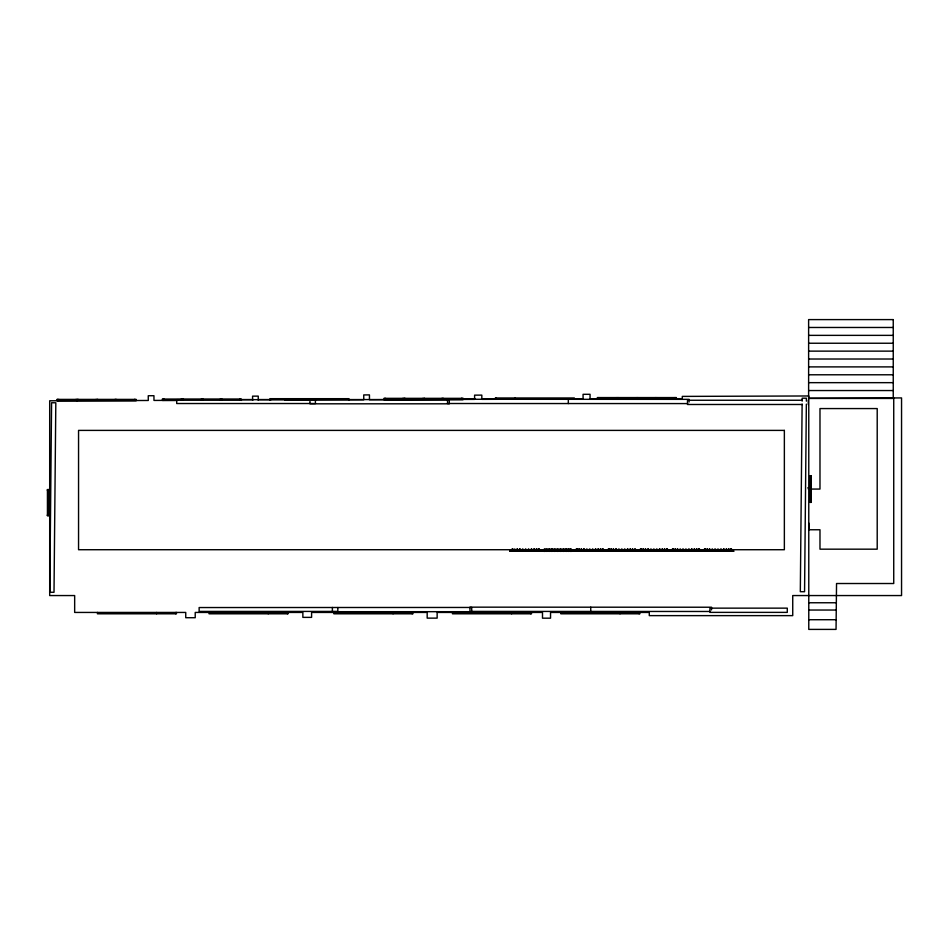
<?xml version="1.0" encoding="UTF-8"?>
<svg xmlns="http://www.w3.org/2000/svg" width="949" height="949" viewBox="0 0 949 949"><rect width="100%" height="100%" fill="white"/><g stroke="black" fill="none" stroke-linecap="round" stroke-linejoin="round"><path stroke-width="1.42" d="M49.822 578.914L49.692 592.247L54.01 592.283L55.813 402.779L51.578 402.744L49.775 592.247M802.119 404.084L800.315 591.678L804.562 591.725L806.353 404.132M802.142 401.13L802.166 398.177L806.401 398.212L806.377 401.178M177.534 400.359L153.975 400.431L153.952 395.709L148.258 395.745L148.281 400.478L49.692 400.786L49.692 595.557L74.663 595.557L74.663 612.437L185.743 612.437L185.743 617.716L195.221 617.716L195.221 612.437L302.861 612.437L302.861 617.372L311.592 617.372L311.592 612.437L427.18 612.437L427.18 618.131L437.145 618.131L437.145 612.437L542.496 612.437L542.496 618.179L550.539 618.179L550.539 612.437L649.282 612.437L649.282 615.628L792.735 615.628L792.735 595.557L901.55 595.557L901.55 397.928L808.773 398.236L808.773 629.401L836.045 629.401L836.544 583.516L893.733 583.516L893.733 397.951M284.641 400.003L363.764 399.754L363.74 394.926L369.446 394.891L369.469 399.719L474.607 399.375L474.595 395.152L481.819 395.116L481.831 399.351L583.089 398.995L583.066 394.321L590.053 394.298L590.064 398.971L682.295 398.663L682.295 396.397L808.773 395.97L808.773 398.236M808.619 327.476L893.246 327.476M808.619 335.365L893.246 335.365M808.619 343.241L893.246 343.241M808.619 351.13L893.246 351.13M808.619 359.019L893.246 359.019M808.619 366.895L893.246 366.895M808.619 374.784L893.246 374.784M808.619 382.661L893.246 382.661M808.619 390.549L893.246 390.549M598.048 398.39L617.17 398.39M496.03 398.794L515.153 398.794M384.701 399.161L403.823 399.161M462.27 399.197L475.532 399.197M481.416 399.197L496.149 399.197M57.154 399.399L136.146 399.399L136.146 400.763L57.154 400.763L57.154 399.399M240.156 399.588L253.43 399.588M257.867 399.588L269.67 399.588M270.655 399.505L289.777 399.505M163.074 399.861L182.196 399.861L182.196 399.054M57.853 400.205L76.976 400.205M177 400.419L162.374 400.419L162.374 399.054L241.378 399.054L241.378 400.419M688.986 400.253L802.391 400.253M687.634 403.586L447.537 403.515L447.537 399.28L689.104 399.351L689.104 402.008M802.391 404.488L687.503 404.488L687.503 400.324M809.96 476.303L811.217 476.303M809.96 476.445L811.217 476.445M809.96 476.718L811.217 476.576M809.96 476.813L811.217 476.813M807.729 487.881L808.928 487.881M808.382 489.067L819.983 489.067L819.983 408.568L877.208 408.568L877.208 549.174L819.983 549.174L819.983 529.756L808.856 529.756L808.773 523.041M47.45 489.791L48.707 489.791M47.45 490.064L48.707 490.064M47.45 490.301L48.707 490.301M47.699 490.716L48.707 490.787M47.699 490.953L48.707 490.894M809.96 501.63L811.217 501.475M809.96 501.724L811.217 501.724M809.96 501.867L811.217 501.867M809.96 502.246L811.217 502.246M47.699 502.496L48.707 502.496M48.304 502.78L47.699 503.017M47.699 514.453L48.707 514.394M47.699 514.56L48.707 514.512M47.45 514.975L48.707 514.975M47.45 515.212L48.707 515.212M47.45 515.485L48.707 515.485M517.359 549.637L534.002 549.637M579.187 549.637L600.373 549.637M611.239 549.637L632.425 549.637M643.292 549.637L664.478 549.637M672.829 549.637L673.47 549.637M675.344 549.637L696.542 549.637M707.396 549.637L728.595 549.637M517.359 550.123L534.002 550.123M579.187 550.123L600.373 550.123M611.239 550.123L632.425 550.123M643.292 550.123L664.478 550.123M672.829 550.123L673.47 550.123M675.344 550.123L696.542 550.123M707.396 550.123L728.595 550.123M549.4 550.384L566.055 550.384M808.773 602.757L836.045 602.757M711.525 609.899L711.525 607.23L469.969 607.158L469.969 611.405L710.054 611.476M711.394 608.143L787.29 608.143L787.29 612.378L709.935 612.378L709.935 608.143M808.773 610.041L836.045 610.041M156.621 612.995L175.743 612.995M268.247 612.995L287.369 612.995M393.064 612.995L412.186 612.995M511.653 612.995L530.776 612.995M620.017 612.995L639.14 612.995M808.773 619.721L836.045 619.721M258.258 400.087L258.247 396.124L252.576 396.16L252.6 400.122M810.968 476.576L810.968 501.867M808.287 400.17L808.287 404.488M731.525 548.866L731.525 551.179M730.801 548.866L730.801 551.179M730.457 548.866L730.457 550.989M728.879 548.866L728.879 551.179M728.595 548.866L728.595 550.989M726.543 548.866L726.543 551.179M726.317 548.866L726.317 550.989M723.885 548.866L723.885 551.179M723.719 548.866L723.719 550.989M720.991 551.179L720.991 548.866L720.92 550.989M717.99 548.866L717.99 551.179M715.072 550.989L715.072 548.866L714.988 551.179M712.26 548.866L712.106 551.179M709.674 548.866L709.674 550.989M709.437 548.866L709.437 551.179M707.396 548.866L707.396 550.989M707.1 548.866L707.1 551.179M705.522 548.866L705.522 550.989M705.178 548.866L705.178 551.179M704.466 548.866L704.466 551.179M699.472 548.866L699.472 551.179M699.057 548.866L699.057 550.989M698.749 548.866L698.749 551.179M698.405 548.866L698.405 550.989M696.827 548.866L696.827 551.179M696.542 548.866L696.542 550.989M694.49 548.866L694.49 551.179M694.265 548.866L694.265 550.989M691.833 548.866L691.833 551.179M691.667 548.866L691.667 550.989M688.938 551.179L688.938 548.866L688.867 550.989M685.937 548.866L685.937 551.179M683.019 550.989L683.019 548.866L682.936 551.179M680.208 548.866L680.053 551.179M677.622 548.866L677.622 550.989M677.384 548.866L677.384 551.179M675.344 548.866L675.344 550.989M675.297 397.584L675.297 398.39M675.047 548.866L675.047 551.179M674.739 397.584L674.739 398.39M673.126 548.866L673.126 551.179M673.114 548.866L673.114 550.989M672.829 548.866L672.829 550.989M672.414 548.866L672.414 551.179M667.42 548.866L667.42 551.179M667.005 548.866L667.005 550.989M666.72 548.866L666.696 551.179M664.774 548.866L664.774 551.179M664.478 548.866L664.478 550.989M662.438 548.866L662.438 551.179M662.212 548.866L662.212 550.989M659.78 548.866L659.78 551.179M659.614 548.866L659.614 550.989M656.85 397.584L656.85 398.39M656.803 548.866L656.886 551.179M655.806 397.584L655.806 398.39M655.261 397.584L655.261 398.39M653.885 548.866L653.885 551.179M650.967 548.866L650.884 551.179M648.155 548.866L648.155 550.989M648.001 548.866L648.001 551.179M645.569 548.866L645.569 550.989M645.332 548.866L645.332 551.179M643.292 548.866L643.292 550.989M642.995 548.866L642.995 551.179M641.417 548.866L641.417 550.989M641.073 548.866L641.073 551.179M640.777 548.866L640.777 550.989M640.361 548.866L640.361 551.179M639.84 612.437L639.84 613.801L560.847 613.801L560.847 612.437M639.14 612.449L639.14 613.801M637.918 397.584L637.918 398.39M637.36 397.584L637.36 398.39M636.316 397.584L636.316 398.39M635.367 548.866L635.367 551.179M634.644 548.866L634.644 551.179M632.722 548.866L632.722 551.179M632.425 548.866L632.425 550.989M630.385 548.866L630.385 551.179M630.16 548.866L630.16 550.989M627.728 548.866L627.728 551.179M627.562 548.866L627.562 550.989M624.75 548.866L624.833 551.179M621.832 548.866L621.832 551.179M620.017 612.449L620.017 613.801M618.914 548.866L618.831 551.179M618.428 397.584L618.428 398.39M617.87 397.584L617.87 398.39M617.17 397.584L617.17 398.948M616.245 397.584L616.245 398.39M616.103 548.866L616.103 550.989M615.937 548.866L615.937 551.179M613.505 548.866L613.505 550.989M613.279 548.866L613.279 551.179M611.239 548.866L611.239 550.989M610.942 548.866L610.942 551.179M609.365 548.866L609.365 550.989M609.021 548.866L609.021 551.179M608.724 548.866L608.724 550.989M608.309 548.866L608.309 551.179M603.315 548.866L603.315 551.179M602.591 548.866L602.591 551.179M602.247 548.866L602.247 550.989M600.67 548.866L600.67 551.179M600.373 548.866L600.373 550.989M598.961 397.584L598.961 398.39M598.333 548.866L598.333 551.179M598.048 397.584L598.048 398.948M598.107 548.866L598.107 550.989M595.675 548.866L595.675 551.179M595.509 548.866L595.509 550.989M592.698 548.866L592.781 551.179M590.741 607.158L590.741 611.476M589.78 548.866L589.78 551.179M586.862 548.866L586.779 551.179M584.05 548.866L584.05 550.989M583.884 548.866L583.884 551.179M581.452 548.866L581.452 550.989M581.227 548.866L581.227 551.179M579.187 548.866L579.187 550.989M578.89 548.866L578.89 551.179M577.312 548.866L577.312 550.989M576.968 548.866L576.968 551.179M576.257 548.866L576.257 551.179M574.323 399.351L574.323 397.975L495.331 397.987L495.331 399.351M571.262 551.44L571.262 549.127L544.204 549.127L544.204 551.44M570.835 549.127L570.835 551.25M570.539 549.127L570.539 551.44M570.195 549.127L570.195 551.25M568.617 549.127L568.617 551.44M568.321 399.28L568.321 403.586M568.321 549.127L568.321 551.25M566.28 549.127L566.28 551.44M566.055 549.127L566.055 551.25M563.623 549.127L563.623 551.44M563.457 549.127L563.457 551.25M560.645 549.127L560.729 551.44M557.727 549.127L557.727 551.44M554.809 549.127L554.726 551.44M551.998 549.127L551.998 551.25M551.832 549.127L551.832 551.44M549.4 549.127L549.4 551.25M549.174 549.127L549.174 551.44M546.838 549.127L546.838 551.44M544.916 549.127L544.916 551.44M539.21 548.866L539.21 551.179M538.795 548.866L538.795 550.989M538.498 548.866L538.498 551.179M538.154 548.866L538.154 550.989M536.576 548.866L536.576 551.179M536.28 548.866L536.28 550.989M534.24 548.866L534.24 551.179M534.002 548.866L534.002 550.989M531.57 548.866L531.57 551.179M531.416 548.866L531.416 550.989M531.487 612.437L531.487 613.801L452.483 613.801L452.483 612.437M530.776 612.449L530.776 613.801M528.605 548.866L528.688 551.179M525.687 548.866L525.687 551.179M522.757 548.866L522.674 551.179M519.945 548.866L519.945 550.989M519.791 548.866L519.791 551.179M517.359 548.866L517.359 550.989M517.122 548.866L517.122 551.179M515.153 397.987L515.153 399.351M514.785 548.866L514.785 551.179M512.851 548.866L512.863 551.179M512.567 548.866L512.567 550.989M512.152 548.866L512.152 551.179M511.653 612.449L511.653 613.801M496.03 397.987L496.03 399.351M461.949 398.343L461.949 399.161M461.392 398.343L461.392 399.161M443.503 398.343L443.503 399.161M442.459 398.343L442.459 399.161M441.914 398.343L441.914 399.161M424.571 398.343L424.571 399.161M424.013 398.343L424.013 399.161M422.969 398.343L422.969 399.161M412.898 612.437L412.898 613.801L333.894 613.801L333.894 612.437M412.186 612.449L412.186 613.801M405.081 398.343L405.081 399.161M404.523 398.343L404.523 399.161M403.823 398.343L403.823 399.719M402.898 398.343L402.898 399.161M393.064 612.449L393.064 613.801M385.614 398.343L385.614 399.161M384.701 398.343L384.701 399.719M348.947 400.051L348.947 398.687L269.943 398.687L269.943 400.051M337.82 607.55L337.82 611.417L199.136 611.417L199.136 607.55L471.712 607.455L471.712 611.69L332.387 611.69L332.387 607.455M289.777 398.687L289.777 400.051M288.069 612.437L288.069 613.801L209.077 613.801L209.077 612.437M287.369 612.449L287.369 613.801M270.655 398.687L270.655 400.051M268.247 612.449L268.247 613.801M240.322 399.054L240.322 399.861L182.908 399.861L182.908 399.054M239.777 399.054L239.777 399.861M221.888 399.054L221.888 399.861M220.844 399.054L220.844 399.861M220.287 399.054L220.287 399.861M202.944 399.054L202.944 399.861M202.398 399.054L202.398 399.861M201.354 399.054L201.354 399.861M183.454 399.054L183.454 399.861M181.283 399.054L181.283 399.861M176.443 612.437L176.443 613.801L97.45 613.801L97.45 612.437M175.743 612.449L175.743 613.801M163.999 399.054L163.999 399.861M163.074 399.054L163.074 400.419M156.621 612.449L156.621 613.801M135.102 399.399L135.102 400.205M134.556 399.399L134.556 400.205M116.656 399.399L116.656 400.205M115.612 399.399L115.612 400.205M115.066 399.399L115.066 400.205M97.723 399.399L97.723 400.205M97.166 399.399L97.166 400.205M96.122 399.399L96.122 400.205M78.233 399.399L78.233 400.205M77.676 399.399L77.676 400.205M76.976 399.399L76.976 400.763M76.05 399.399L76.05 400.205M58.779 399.399L58.779 400.205M57.853 399.399L57.853 400.763M48.304 490.775L48.304 514.512M47.699 490.064L47.699 515.212M893.246 319.599L808.619 319.599L808.619 398.438L893.246 398.438L893.246 319.599M676.34 397.584L597.336 397.584L597.336 398.948L676.34 398.948L676.34 397.584M462.993 398.343L383.989 398.343L383.989 399.719L462.993 399.719L462.993 398.343M449.292 399.565L309.967 399.565L309.967 403.811L449.292 403.811L449.292 399.565M315.4 399.671L176.716 399.671L176.716 403.527L315.4 403.527L315.4 399.671M784.36 430.395L78.553 430.395L78.553 549.72L784.36 549.72L784.36 430.395M811.217 476.042L809.96 476.042L809.96 502.389L811.217 502.389L811.217 476.042M48.707 489.542L47.45 489.542L47.45 515.734L48.707 515.734L48.707 489.542M541.713 550.918L509.66 551.179L734.016 551.179L541.713 550.918"/></g></svg>
